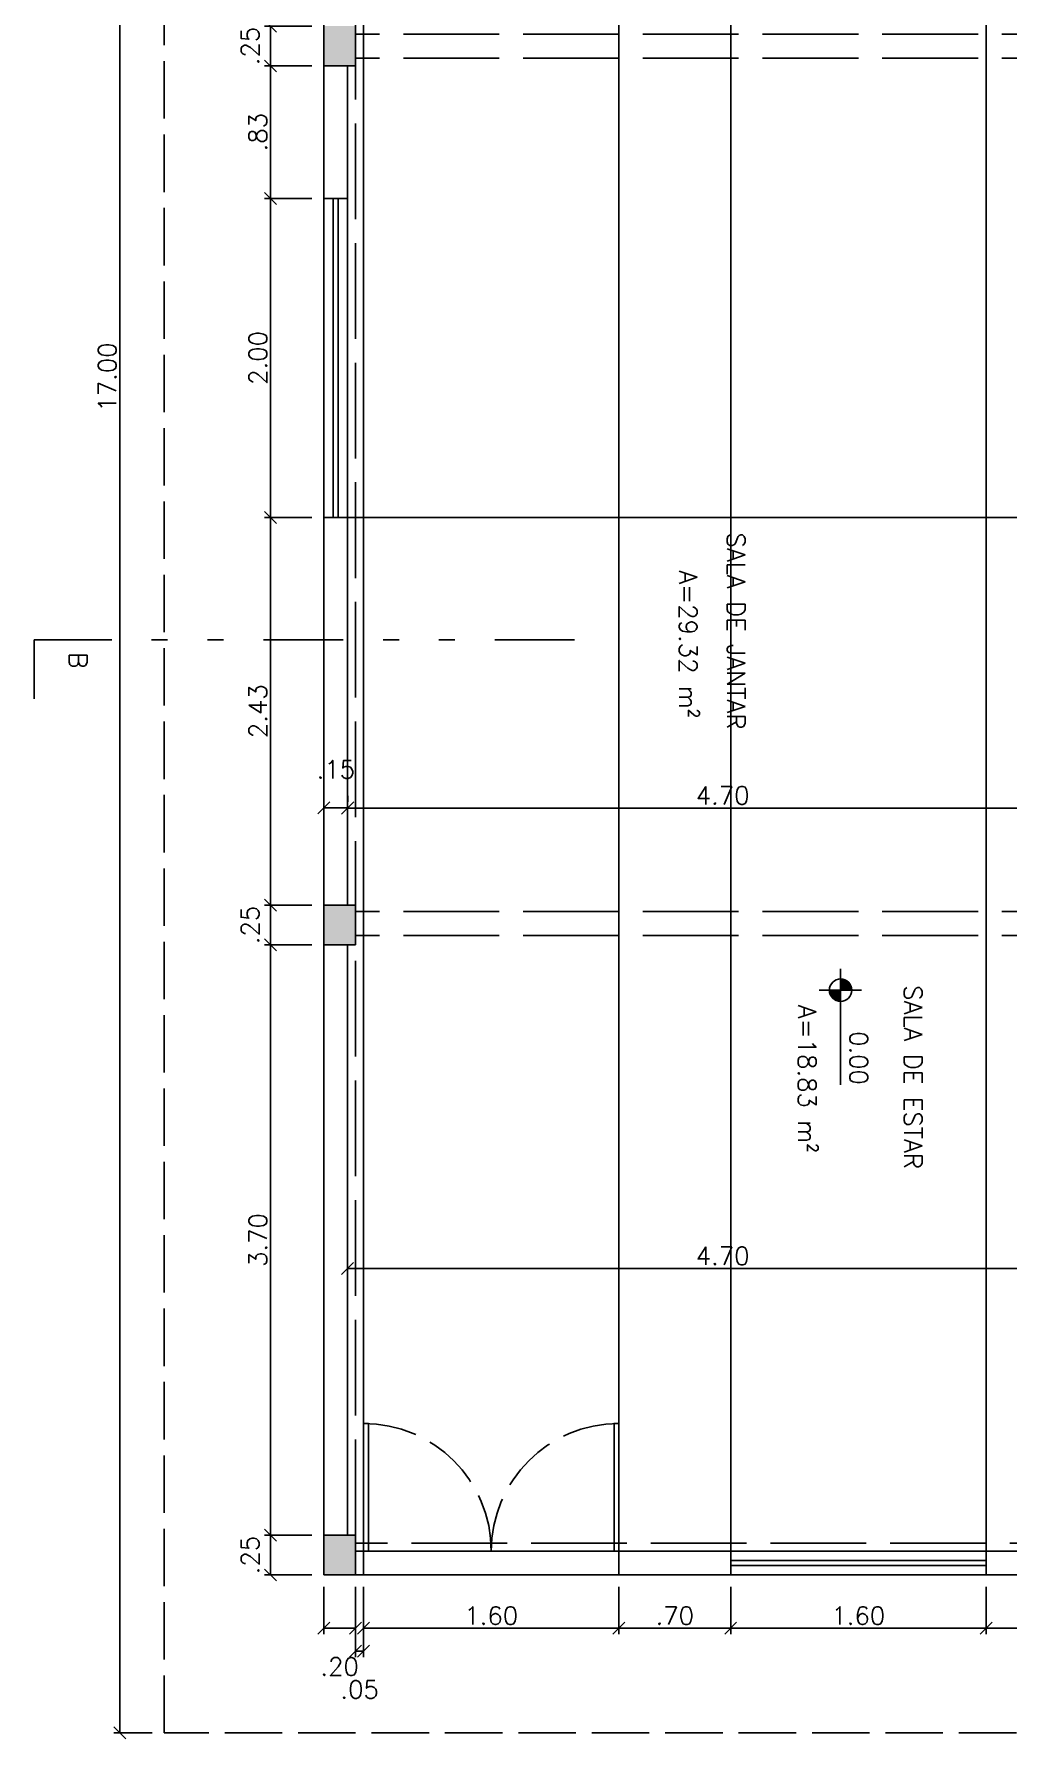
# Model space of a CAD drawing. Header units: inches. Extents: x -2 to 120, y -6 to 26.
# Drawn here: x 102.32 to 108.42, y -0.78 to 9.91 of the extents above; entities that cross this region are included whole.
import ezdxf

# ---------------------------------------------------------------- set-up
doc = ezdxf.new("R2010")
doc.units = ezdxf.units.IN
doc.header["$MEASUREMENT"] = 0
doc.linetypes.add('ACAD_ISO02W100', pattern=[15, 12, -3])
doc.linetypes.add('DIVIDE', pattern=[1.25, 0.5, -0.25, 0, -0.25, 0, -0.25])
for name, color, linetype in [('Alvenaria', 4, 'Continuous'), ('ARQ-COTAS', 1, 'Continuous'), ('ARQ-LINHACORTE', 3, 'DIVIDE'), ('ARQ-NIVEL', 1, 'Continuous'), ('ARQ-TEXTO2', 2, 'Continuous'), ('ARQ-TEXTO3', 3, 'Continuous'), ('Estrutura', 6, 'Continuous'), ('Hachura', 8, 'Continuous'), ('Janela', 3, 'Continuous'), ('Peitoril', 1, 'Continuous'), ('Porta', 3, 'Continuous'), ('Projecao', 1, 'ACAD_ISO02W100'), ('Soleira', 1, 'Continuous')]:
    doc.layers.add(name, color=color, linetype=linetype)
doc.layers.get('0').off()
doc.styles.add('ROMANS', font='romans.shx')
doc.dimstyles.new('1-75', dxfattribs={"dimscale": 0.75, "dimtxt": 0.15, "dimasz": 0.1, "dimexe": 0.05, "dimexo": 0.1, "dimgap": 0.03, "dimtad": 1, "dimzin": 5, "dimdsep": 46, "dimtxsty": 'ROMANS', "dimblk": 'OBLIQUE', "dimcen": 0, "dimclrd": 256, "dimclre": 256, "dimclrt": 2, "dimadec": 0, "dimazin": 0, "dimtfac": 1, "dimtofl": 0, "dimtmove": 2, "dimatfit": 3, "dimfxl": 0.04, "dimtolj": 1, "dimtzin": 1, "dimarcsym": 0})

# ---------------------------------------------------------------- blocks, each defined once
blk = doc.blocks.new('nivel planta')
at = {"layer": 'ARQ-NIVEL', "color": 1}
for p, q in [((-0.791, 0.174), (-0.791, -0.179)), ((0, 0), (-0.969, 0)), ((-0.884, 0.007), (-0.791, 0.007)), ((-0.883, 0.015), (-0.791, 0.015)), ((-0.882, 0.023), (-0.791, 0.023)), ((-0.88, 0.03), (-0.791, 0.03)), ((-0.876, 0.038), (-0.791, 0.038)), ((-0.873, 0.046), (-0.791, 0.046)), ((-0.868, 0.054), (-0.791, 0.054)), ((-0.861, 0.062), (-0.791, 0.062)), ((-0.854, 0.069), (-0.791, 0.069)), ((-0.844, 0.077), (-0.791, 0.077)), ((-0.83, 0.085), (-0.791, 0.085)), ((-0.791, -0.001), (-0.697, -0.001)), ((-0.791, -0.009), (-0.698, -0.009)), ((-0.791, -0.016), (-0.699, -0.016)), ((-0.791, -0.024), (-0.7, -0.024)), ((-0.791, -0.032), (-0.703, -0.032)), ((-0.791, -0.04), (-0.706, -0.04)), ((-0.791, -0.048), (-0.71, -0.048)), ((-0.791, -0.056), (-0.715, -0.056)), ((-0.791, -0.063), (-0.722, -0.063)), ((-0.791, -0.071), (-0.73, -0.071)), ((-0.791, -0.079), (-0.74, -0.079)), ((-0.791, -0.087), (-0.755, -0.087))]:
    blk.add_line(p, q, dxfattribs=at)
blk.add_circle((-0.791, 0), 0.0937, dxfattribs=at)
blk = doc.blocks.new('_Oblique')
at = {"color": 0, "linetype": 'ByBlock', "lineweight": -2}
blk.add_line((-0.5, -0.5), (0.5, 0.5), dxfattribs=at)
blk = doc.blocks.new('*D1161')
at = {"layer": 'ARQ-COTAS', "lineweight": -2, "transparency": 16777216}
for p, q in [((108.282, 0.175), (108.282, -0.122)), ((108.982, 0.175), (108.982, -0.122)), ((108.982, -0.084), (108.282, -0.084))]:
    blk.add_line(p, q, dxfattribs=at)
at = {"layer": 'DEFPOINTS', "color": 0, "transparency": 16777216}
for p in [(108.282, 0.25), (108.982, 0.25), (108.282, -0.084)]:
    blk.add_point(p, dxfattribs=at)
at = {"layer": 'ARQ-COTAS', "lineweight": -2, "transparency": 16777216, "xscale": 0.07500000000000001, "yscale": 0.07500000000000001, "zscale": 0.07500000000000001, "rotation": 180}
blk.add_blockref('_Oblique', (108.282, -0.084), dxfattribs=at)
at = {"layer": 'ARQ-COTAS', "lineweight": -2, "transparency": 16777216, "xscale": 0.07500000000000001, "yscale": 0.07500000000000001, "zscale": 0.07500000000000001}
blk.add_blockref('_Oblique', (108.982, -0.084), dxfattribs=at)
at = {"layer": 'ARQ-COTAS', "color": 2, "transparency": 16777216, "insert": (108.632, -0.005), "char_height": 0.1125, "attachment_point": 5, "style": 'ROMANS'}
blk.add_mtext('\\A1;.70', dxfattribs=at)
blk = doc.blocks.new('*D1162')
at = {"layer": 'ARQ-COTAS', "lineweight": -2, "transparency": 16777216}
for p, q in [((106.682, 0.175), (106.682, -0.122)), ((108.282, 0.175), (108.282, -0.122)), ((108.282, -0.084), (106.682, -0.084))]:
    blk.add_line(p, q, dxfattribs=at)
at = {"layer": 'DEFPOINTS', "color": 0, "transparency": 16777216}
for p in [(106.682, 0.25), (108.282, 0.25), (106.682, -0.084)]:
    blk.add_point(p, dxfattribs=at)
at = {"layer": 'ARQ-COTAS', "lineweight": -2, "transparency": 16777216, "xscale": 0.07500000000000001, "yscale": 0.07500000000000001, "zscale": 0.07500000000000001, "rotation": 180}
blk.add_blockref('_Oblique', (106.682, -0.084), dxfattribs=at)
at = {"layer": 'ARQ-COTAS', "lineweight": -2, "transparency": 16777216, "xscale": 0.07500000000000001, "yscale": 0.07500000000000001, "zscale": 0.07500000000000001}
blk.add_blockref('_Oblique', (108.282, -0.084), dxfattribs=at)
at = {"layer": 'ARQ-COTAS', "color": 2, "transparency": 16777216, "insert": (107.482, -0.005), "char_height": 0.1125, "attachment_point": 5, "style": 'ROMANS'}
blk.add_mtext('\\A1;1.60', dxfattribs=at)
blk = doc.blocks.new('*D1163')
at = {"layer": 'ARQ-COTAS', "lineweight": -2, "transparency": 16777216}
for p, q in [((105.982, 0.175), (105.982, -0.122)), ((106.682, 0.175), (106.682, -0.122)), ((106.682, -0.084), (105.982, -0.084))]:
    blk.add_line(p, q, dxfattribs=at)
at = {"layer": 'DEFPOINTS', "color": 0, "transparency": 16777216}
for p in [(105.982, 0.25), (106.682, 0.25), (105.982, -0.084)]:
    blk.add_point(p, dxfattribs=at)
at = {"layer": 'ARQ-COTAS', "lineweight": -2, "transparency": 16777216, "xscale": 0.07500000000000001, "yscale": 0.07500000000000001, "zscale": 0.07500000000000001, "rotation": 180}
blk.add_blockref('_Oblique', (105.982, -0.084), dxfattribs=at)
at = {"layer": 'ARQ-COTAS', "lineweight": -2, "transparency": 16777216, "xscale": 0.07500000000000001, "yscale": 0.07500000000000001, "zscale": 0.07500000000000001}
blk.add_blockref('_Oblique', (106.682, -0.084), dxfattribs=at)
at = {"layer": 'ARQ-COTAS', "color": 2, "transparency": 16777216, "insert": (106.332, -0.005), "char_height": 0.1125, "attachment_point": 5, "style": 'ROMANS'}
blk.add_mtext('\\A1;.70', dxfattribs=at)
blk = doc.blocks.new('*D1164')
at = {"layer": 'ARQ-COTAS', "lineweight": -2, "transparency": 16777216}
for p, q in [((104.382, 0.175), (104.382, -0.122)), ((105.982, 0.175), (105.982, -0.122)), ((105.982, -0.084), (104.382, -0.084))]:
    blk.add_line(p, q, dxfattribs=at)
at = {"layer": 'DEFPOINTS', "color": 0, "transparency": 16777216}
for p in [(104.382, 0.25), (105.982, 0.25), (104.382, -0.084)]:
    blk.add_point(p, dxfattribs=at)
at = {"layer": 'ARQ-COTAS', "lineweight": -2, "transparency": 16777216, "xscale": 0.07500000000000001, "yscale": 0.07500000000000001, "zscale": 0.07500000000000001, "rotation": 180}
blk.add_blockref('_Oblique', (104.382, -0.084), dxfattribs=at)
at = {"layer": 'ARQ-COTAS', "lineweight": -2, "transparency": 16777216, "xscale": 0.07500000000000001, "yscale": 0.07500000000000001, "zscale": 0.07500000000000001}
blk.add_blockref('_Oblique', (105.982, -0.084), dxfattribs=at)
at = {"layer": 'ARQ-COTAS', "color": 2, "transparency": 16777216, "insert": (105.182, -0.005), "char_height": 0.1125, "attachment_point": 5, "style": 'ROMANS'}
blk.add_mtext('\\A1;1.60', dxfattribs=at)
blk = doc.blocks.new('*D1165')
at = {"layer": 'ARQ-COTAS', "lineweight": -2, "transparency": 16777216}
for p, q in [((104.332, 0.175), (104.332, -0.266)), ((104.382, 0.175), (104.382, -0.266)), ((104.382, -0.228), (104.332, -0.228))]:
    blk.add_line(p, q, dxfattribs=at)
at = {"layer": 'DEFPOINTS', "color": 0, "transparency": 16777216}
for p in [(104.332, 0.25), (104.382, 0.25), (104.332, -0.228)]:
    blk.add_point(p, dxfattribs=at)
at = {"layer": 'ARQ-COTAS', "lineweight": -2, "transparency": 16777216, "xscale": 0.07500000000000001, "yscale": 0.07500000000000001, "zscale": 0.07500000000000001, "rotation": 180}
blk.add_blockref('_Oblique', (104.332, -0.228), dxfattribs=at)
at = {"layer": 'ARQ-COTAS', "lineweight": -2, "transparency": 16777216, "xscale": 0.07500000000000001, "yscale": 0.07500000000000001, "zscale": 0.07500000000000001}
blk.add_blockref('_Oblique', (104.382, -0.228), dxfattribs=at)
at = {"layer": 'ARQ-COTAS', "color": 2, "transparency": 16777216, "insert": (104.357, -0.468), "char_height": 0.1125, "attachment_point": 5, "style": 'ROMANS'}
blk.add_mtext('\\A1;.05', dxfattribs=at)
blk = doc.blocks.new('*D1166')
at = {"layer": 'ARQ-COTAS', "lineweight": -2, "transparency": 16777216}
for p, q in [((104.132, 0.175), (104.132, -0.122)), ((104.332, 0.175), (104.332, -0.122)), ((104.332, -0.084), (104.132, -0.084))]:
    blk.add_line(p, q, dxfattribs=at)
at = {"layer": 'DEFPOINTS', "color": 0, "transparency": 16777216}
for p in [(104.132, 0.25), (104.332, 0.25), (104.132, -0.084)]:
    blk.add_point(p, dxfattribs=at)
at = {"layer": 'ARQ-COTAS', "lineweight": -2, "transparency": 16777216, "xscale": 0.07500000000000001, "yscale": 0.07500000000000001, "zscale": 0.07500000000000001, "rotation": 180}
blk.add_blockref('_Oblique', (104.132, -0.084), dxfattribs=at)
at = {"layer": 'ARQ-COTAS', "lineweight": -2, "transparency": 16777216, "xscale": 0.07500000000000001, "yscale": 0.07500000000000001, "zscale": 0.07500000000000001}
blk.add_blockref('_Oblique', (104.332, -0.084), dxfattribs=at)
at = {"layer": 'ARQ-COTAS', "color": 2, "transparency": 16777216, "insert": (104.232, -0.324), "char_height": 0.1125, "attachment_point": 5, "style": 'ROMANS'}
blk.add_mtext('\\A1;.20', dxfattribs=at)
blk = doc.blocks.new('*D1167')
at = {"layer": 'ARQ-COTAS', "lineweight": -2, "transparency": 16777216}
for p, q in [((104.057, 0.5), (103.761, 0.5)), ((103.799, 0.25), (103.799, 0.5)), ((104.057, 0.25), (103.761, 0.25))]:
    blk.add_line(p, q, dxfattribs=at)
at = {"layer": 'DEFPOINTS', "color": 0, "transparency": 16777216}
for p in [(103.799, 0.5), (104.132, 0.5), (104.132, 0.25)]:
    blk.add_point(p, dxfattribs=at)
at = {"layer": 'ARQ-COTAS', "lineweight": -2, "transparency": 16777216, "xscale": 0.07500000000000001, "yscale": 0.07500000000000001, "zscale": 0.07500000000000001}
for p, rotation in [((103.799, 0.5), 90), ((103.799, 0.25), 270)]:
    blk.add_blockref('_Oblique', p, dxfattribs=dict(at, rotation=rotation))
at = {"layer": 'ARQ-COTAS', "color": 2, "transparency": 16777216, "insert": (103.671, 0.375), "char_height": 0.1125, "attachment_point": 5, "rotation": 90, "style": 'ROMANS'}
blk.add_mtext('\\A1;.25', dxfattribs=at)
blk = doc.blocks.new('*D1168')
at = {"layer": 'ARQ-COTAS', "lineweight": -2, "transparency": 16777216}
for p, q in [((104.057, 4.2), (103.761, 4.2)), ((103.799, 0.5), (103.799, 4.2)), ((104.057, 0.5), (103.761, 0.5))]:
    blk.add_line(p, q, dxfattribs=at)
at = {"layer": 'DEFPOINTS', "color": 0, "transparency": 16777216}
for p in [(103.799, 4.2), (104.132, 4.2), (104.132, 0.5)]:
    blk.add_point(p, dxfattribs=at)
at = {"layer": 'ARQ-COTAS', "lineweight": -2, "transparency": 16777216, "xscale": 0.07500000000000001, "yscale": 0.07500000000000001, "zscale": 0.07500000000000001}
for p, rotation in [((103.799, 4.2), 90), ((103.799, 0.5), 270)]:
    blk.add_blockref('_Oblique', p, dxfattribs=dict(at, rotation=rotation))
at = {"layer": 'ARQ-COTAS', "color": 2, "transparency": 16777216, "insert": (103.72, 2.35), "char_height": 0.1125, "attachment_point": 5, "rotation": 90, "style": 'ROMANS'}
blk.add_mtext('\\A1;3.70', dxfattribs=at)
blk = doc.blocks.new('*D1169')
at = {"layer": 'ARQ-COTAS', "lineweight": -2, "transparency": 16777216}
for p, q in [((104.057, 4.45), (103.761, 4.45)), ((103.799, 4.2), (103.799, 4.45)), ((104.057, 4.2), (103.761, 4.2))]:
    blk.add_line(p, q, dxfattribs=at)
at = {"layer": 'DEFPOINTS', "color": 0, "transparency": 16777216}
for p in [(103.799, 4.45), (104.132, 4.45), (104.132, 4.2)]:
    blk.add_point(p, dxfattribs=at)
at = {"layer": 'ARQ-COTAS', "lineweight": -2, "transparency": 16777216, "xscale": 0.07500000000000001, "yscale": 0.07500000000000001, "zscale": 0.07500000000000001}
for p, rotation in [((103.799, 4.45), 90), ((103.799, 4.2), 270)]:
    blk.add_blockref('_Oblique', p, dxfattribs=dict(at, rotation=rotation))
at = {"layer": 'ARQ-COTAS', "color": 2, "transparency": 16777216, "insert": (103.671, 4.325), "char_height": 0.1125, "attachment_point": 5, "rotation": 90, "style": 'ROMANS'}
blk.add_mtext('\\A1;.25', dxfattribs=at)
blk = doc.blocks.new('*D1170')
at = {"layer": 'ARQ-COTAS', "lineweight": -2, "transparency": 16777216}
for p, q in [((104.057, 6.88), (103.761, 6.88)), ((103.799, 4.45), (103.799, 6.88)), ((104.057, 4.45), (103.761, 4.45))]:
    blk.add_line(p, q, dxfattribs=at)
at = {"layer": 'DEFPOINTS', "color": 0, "transparency": 16777216}
for p in [(103.799, 6.88), (104.132, 6.88), (104.132, 4.45)]:
    blk.add_point(p, dxfattribs=at)
at = {"layer": 'ARQ-COTAS', "lineweight": -2, "transparency": 16777216, "xscale": 0.07500000000000001, "yscale": 0.07500000000000001, "zscale": 0.07500000000000001}
for p, rotation in [((103.799, 6.88), 90), ((103.799, 4.45), 270)]:
    blk.add_blockref('_Oblique', p, dxfattribs=dict(at, rotation=rotation))
at = {"layer": 'ARQ-COTAS', "color": 2, "transparency": 16777216, "insert": (103.72, 5.665), "char_height": 0.1125, "attachment_point": 5, "rotation": 90, "style": 'ROMANS'}
blk.add_mtext('\\A1;2.43', dxfattribs=at)
blk = doc.blocks.new('*D1171')
at = {"layer": 'ARQ-COTAS', "lineweight": -2, "transparency": 16777216}
for p, q in [((104.057, 8.88), (103.761, 8.88)), ((103.799, 6.88), (103.799, 8.88)), ((104.057, 6.88), (103.761, 6.88))]:
    blk.add_line(p, q, dxfattribs=at)
at = {"layer": 'DEFPOINTS', "color": 0, "transparency": 16777216}
for p in [(103.799, 8.88), (104.132, 8.88), (104.132, 6.88)]:
    blk.add_point(p, dxfattribs=at)
at = {"layer": 'ARQ-COTAS', "lineweight": -2, "transparency": 16777216, "xscale": 0.07500000000000001, "yscale": 0.07500000000000001, "zscale": 0.07500000000000001}
for p, rotation in [((103.799, 8.88), 90), ((103.799, 6.88), 270)]:
    blk.add_blockref('_Oblique', p, dxfattribs=dict(at, rotation=rotation))
at = {"layer": 'ARQ-COTAS', "color": 2, "transparency": 16777216, "insert": (103.72, 7.88), "char_height": 0.1125, "attachment_point": 5, "rotation": 90, "style": 'ROMANS'}
blk.add_mtext('\\A1;2.00', dxfattribs=at)
blk = doc.blocks.new('*D1172')
at = {"layer": 'ARQ-COTAS', "lineweight": -2, "transparency": 16777216}
for p, q in [((104.057, 9.71), (103.761, 9.71)), ((103.799, 8.88), (103.799, 9.71)), ((104.057, 8.88), (103.761, 8.88))]:
    blk.add_line(p, q, dxfattribs=at)
at = {"layer": 'DEFPOINTS', "color": 0, "transparency": 16777216}
for p in [(103.799, 9.71), (104.132, 9.71), (104.132, 8.88)]:
    blk.add_point(p, dxfattribs=at)
at = {"layer": 'ARQ-COTAS', "lineweight": -2, "transparency": 16777216, "xscale": 0.07500000000000001, "yscale": 0.07500000000000001, "zscale": 0.07500000000000001}
for p, rotation in [((103.799, 9.71), 90), ((103.799, 8.88), 270)]:
    blk.add_blockref('_Oblique', p, dxfattribs=dict(at, rotation=rotation))
at = {"layer": 'ARQ-COTAS', "color": 2, "transparency": 16777216, "insert": (103.72, 9.295), "char_height": 0.1125, "attachment_point": 5, "rotation": 90, "style": 'ROMANS'}
blk.add_mtext('\\A1;.83', dxfattribs=at)
blk = doc.blocks.new('*D1173')
at = {"layer": 'ARQ-COTAS', "lineweight": -2, "transparency": 16777216}
for p, q in [((104.057, 9.96), (103.761, 9.96)), ((103.799, 9.71), (103.799, 9.96)), ((104.057, 9.71), (103.761, 9.71))]:
    blk.add_line(p, q, dxfattribs=at)
at = {"layer": 'DEFPOINTS', "color": 0, "transparency": 16777216}
for p in [(103.799, 9.96), (104.132, 9.96), (104.132, 9.71)]:
    blk.add_point(p, dxfattribs=at)
at = {"layer": 'ARQ-COTAS', "lineweight": -2, "transparency": 16777216, "xscale": 0.07500000000000001, "yscale": 0.07500000000000001, "zscale": 0.07500000000000001}
for p, rotation in [((103.799, 9.96), 90), ((103.799, 9.71), 270)]:
    blk.add_blockref('_Oblique', p, dxfattribs=dict(at, rotation=rotation))
at = {"layer": 'ARQ-COTAS', "color": 2, "transparency": 16777216, "insert": (103.671, 9.835), "char_height": 0.1125, "attachment_point": 5, "rotation": 90, "style": 'ROMANS'}
blk.add_mtext('\\A1;.25', dxfattribs=at)
blk = doc.blocks.new('*D1177')
at = {"layer": 'ARQ-COTAS', "lineweight": -2, "transparency": 16777216}
for p, q in [((103.057, 16.26), (102.817, 16.26)), ((102.855, -0.74), (102.855, 16.26)), ((103.057, -0.74), (102.817, -0.74))]:
    blk.add_line(p, q, dxfattribs=at)
at = {"layer": 'DEFPOINTS', "color": 0, "transparency": 16777216}
for p in [(102.855, 16.26), (103.132, 16.26), (103.132, -0.74)]:
    blk.add_point(p, dxfattribs=at)
at = {"layer": 'ARQ-COTAS', "lineweight": -2, "transparency": 16777216, "xscale": 0.07500000000000001, "yscale": 0.07500000000000001, "zscale": 0.07500000000000001}
for p, rotation in [((102.855, 16.26), 90), ((102.855, -0.74), 270)]:
    blk.add_blockref('_Oblique', p, dxfattribs=dict(at, rotation=rotation))
at = {"layer": 'ARQ-COTAS', "color": 2, "transparency": 16777216, "insert": (102.776, 7.76), "char_height": 0.1125, "attachment_point": 5, "rotation": 90, "style": 'ROMANS'}
blk.add_mtext('\\A1;17.00', dxfattribs=at)
blk = doc.blocks.new('*D1189')
at = {"layer": 'ARQ-COTAS', "lineweight": -2, "transparency": 16777216}
for p, q in [((104.282, 5.133), (104.282, 5.096)), ((108.982, 5.133), (108.982, 5.096)), ((104.282, 5.058), (108.982, 5.058))]:
    blk.add_line(p, q, dxfattribs=at)
at = {"layer": 'DEFPOINTS', "color": 0, "transparency": 16777216}
for p in [(104.282, 5.058), (108.982, 5.058), (108.982, 5.058)]:
    blk.add_point(p, dxfattribs=at)
at = {"layer": 'ARQ-COTAS', "lineweight": -2, "transparency": 16777216, "xscale": 0.07500000000000001, "yscale": 0.07500000000000001, "zscale": 0.07500000000000001, "rotation": 180}
blk.add_blockref('_Oblique', (104.282, 5.058), dxfattribs=at)
at = {"layer": 'ARQ-COTAS', "lineweight": -2, "transparency": 16777216, "xscale": 0.07500000000000001, "yscale": 0.07500000000000001, "zscale": 0.07500000000000001}
blk.add_blockref('_Oblique', (108.982, 5.058), dxfattribs=at)
at = {"layer": 'ARQ-COTAS', "color": 2, "transparency": 16777216, "insert": (106.632, 5.137), "char_height": 0.1125, "attachment_point": 5, "style": 'ROMANS'}
blk.add_mtext('\\A1;4.70', dxfattribs=at)
blk = doc.blocks.new('*D1203')
at = {"layer": 'ARQ-COTAS', "lineweight": -2, "transparency": 16777216}
for p, q in [((104.282, 2.246), (104.282, 2.209)), ((108.982, 2.246), (108.982, 2.209)), ((104.282, 2.171), (108.982, 2.171))]:
    blk.add_line(p, q, dxfattribs=at)
at = {"layer": 'DEFPOINTS', "color": 0, "transparency": 16777216}
for p in [(104.282, 2.171), (108.982, 2.171), (108.982, 2.171)]:
    blk.add_point(p, dxfattribs=at)
at = {"layer": 'ARQ-COTAS', "lineweight": -2, "transparency": 16777216, "xscale": 0.07500000000000001, "yscale": 0.07500000000000001, "zscale": 0.07500000000000001, "rotation": 180}
blk.add_blockref('_Oblique', (104.282, 2.171), dxfattribs=at)
at = {"layer": 'ARQ-COTAS', "lineweight": -2, "transparency": 16777216, "xscale": 0.07500000000000001, "yscale": 0.07500000000000001, "zscale": 0.07500000000000001}
blk.add_blockref('_Oblique', (108.982, 2.171), dxfattribs=at)
at = {"layer": 'ARQ-COTAS', "color": 2, "transparency": 16777216, "insert": (106.632, 2.25), "char_height": 0.1125, "attachment_point": 5, "style": 'ROMANS'}
blk.add_mtext('\\A1;4.70', dxfattribs=at)
blk = doc.blocks.new('*D1252')
at = {"layer": 'ARQ-COTAS', "lineweight": -2, "transparency": 16777216}
for p, q in [((104.133, 5.135), (104.133, 5.098)), ((104.283, 5.135), (104.283, 5.098)), ((104.133, 5.06), (104.283, 5.06))]:
    blk.add_line(p, q, dxfattribs=at)
at = {"layer": 'DEFPOINTS', "color": 0, "transparency": 16777216}
for p in [(104.133, 5.06), (104.283, 5.06), (104.283, 5.06)]:
    blk.add_point(p, dxfattribs=at)
at = {"layer": 'ARQ-COTAS', "lineweight": -2, "transparency": 16777216, "xscale": 0.07500000000000001, "yscale": 0.07500000000000001, "zscale": 0.07500000000000001, "rotation": 180}
blk.add_blockref('_Oblique', (104.133, 5.06), dxfattribs=at)
at = {"layer": 'ARQ-COTAS', "lineweight": -2, "transparency": 16777216, "xscale": 0.07500000000000001, "yscale": 0.07500000000000001, "zscale": 0.07500000000000001}
blk.add_blockref('_Oblique', (104.283, 5.06), dxfattribs=at)
at = {"layer": 'ARQ-COTAS', "color": 2, "transparency": 16777216, "insert": (104.208, 5.3), "char_height": 0.1125, "attachment_point": 5, "style": 'ROMANS'}
blk.add_mtext('\\A1;.15', dxfattribs=at)
blk = doc.blocks.new('*X1010')
at = {"color": 0}
for p, q in [((60, -103.9), (144.7, -55)), ((60, -92.4), (124.7, -55)), ((60, -80.8), (104.7, -55)), ((60, -57.7), (64.7, -55)), ((60, -67.1), (80.9, -55)), ((60, -63.9), (75.3, -55)), ((60, -56.1), (61.9, -55)), ((60, -87.1), (109, -58.8)), ((60, -115.5), (146.4, -65.6)), ((72.7, -61.9), (84.7, -55)), ((73, -74.9), (107.5, -55)), ((79.4, -83.6), (114.1, -63.6)), ((79.8, -60.2), (88.7, -55)), ((81.1, -90.4), (142.3, -55)), ((81.4, -67), (102.1, -55)), ((88.4, -81.4), (134.1, -55)), ((103.7, -88), (155.6, -58)), ((119, -94.5), (170.9, -64.5)), ((120.8, -75.2), (155.4, -55.2)), ((122, -105.4), (191.3, -65.4)), ((122.4, -82), (169.1, -55)), ((122.7, -58.6), (128.9, -55)), ((145.4, -123.9), (250, -63.5)), ((149.7, -75.2), (184.7, -55)), ((159.5, -104.2), (244.7, -55)), ((162.1, -66.8), (182.5, -55)), ((163.4, -97), (232.7, -57)), ((163.7, -55.6), (164.7, -55)), ((163.7, -73.6), (195.9, -55)), ((173.5, -84.6), (224.7, -55)), ((177.4, -60.7), (187.3, -55)), ((187.6, -64.9), (204.7, -55)), ((192.7, -67.2), (213.9, -55)), ((203.1, -81.8), (237.8, -61.8)), ((203.5, -58.4), (209.3, -55)), ((204.7, -88.6), (250, -62.5)), ((205.1, -65.2), (222.7, -55)), ((208.1, -73.8), (234, -58.8)), ((223.4, -80.3), (249.3, -65.3)), ((236.9, -57.1), (240.5, -55)), ((246.4, -56.8), (249.5, -55)), ((60, -69.3), (64.1, -66.9)), ((60, -71.6), (67.7, -67.2)), ((60, -79.3), (72.7, -72)), ((60, -82.4), (70.2, -76.6)), ((80.7, -113.8), (150, -73.8)), ((120.4, -98.6), (155.1, -78.6)), ((134.3, -101), (186.2, -71)), ((135.6, -94.9), (178.9, -69.9)), ((149.6, -107.5), (201.6, -77.5)), ((154.8, -130), (250, -75.1)), ((161.8, -90.2), (196.4, -70.2)), ((244.5, -73.4), (250, -70.2)), ((246.1, -80.2), (250, -77.9)), ((60, -110.3), (108.6, -82.2)), ((60, -97.8), (85.5, -83.1)), ((60, -127), (132.4, -85.2)), ((60, -94.8), (67.3, -90.6)), ((74.8, -104.6), (100.8, -89.6)), ((79.1, -107), (113.7, -87)), ((121.6, -114.6), (164.9, -89.6)), ((121.7, -128.8), (191, -88.8)), ((163, -120.4), (232.3, -80.4)), ((164.9, -114), (216.9, -84)), ((174.8, -130), (247.2, -88.2)), ((180.2, -120.5), (232.2, -90.5)), ((202.8, -105.2), (237.4, -85.2)), ((204.4, -112), (250, -85.7)), ((238.7, -86.8), (250, -80.3)), ((244.1, -96.8), (250, -93.4)), ((60, -102.5), (72.4, -95.4)), ((66, -130), (108.3, -105.6)), ((74.8, -130), (118.3, -104.9)), ((90.1, -111.1), (116.1, -96.1)), ((92.8, -130), (149.6, -97.2)), ((105.4, -117.6), (131.4, -102.6)), ((120.1, -122), (154.7, -102)), ((161.4, -113.6), (196.1, -93.6)), ((186.6, -130), (232, -103.8)), ((195.5, -127.1), (247.5, -97.1)), ((245.7, -103.6), (250, -101.2)), ((60, -113.2), (68.3, -108.4)), ((60, -118), (67, -114)), ((60, -128.5), (83.6, -114.9)), ((60, -125.7), (72, -118.8)), ((79.4, -130), (113.4, -110.4)), ((114.8, -130), (150.8, -109.2)), ((120.8, -124.2), (146.7, -109.2)), ((137.2, -130), (162, -115.7)), ((159.8, -130), (190.6, -112.2)), ((173.2, -130), (195.7, -117)), ((194.8, -130), (233.2, -107.9)), ((202.4, -128.6), (237.1, -108.6)), ((213.4, -130), (250, -108.9)), ((217, -130), (250, -111)), ((236.4, -117.5), (250, -109.7)), ((243.8, -120.2), (250, -116.6)), ((84, -130), (99, -121.4)), ((94.8, -130), (104.2, -124.6)), ((106.2, -130), (108, -129)), ((110.6, -130), (114.3, -127.9)), ((133, -130), (149.3, -120.6)), ((134.8, -130), (136.8, -128.9)), ((146.4, -130), (154.4, -125.4)), ((163.8, -130), (177.4, -122.2)), ((190.4, -130), (192.7, -128.7)), ((214.8, -130), (219.1, -127.5)), ((226.8, -130), (231.6, -127.2)), ((234.8, -130), (250, -121.2)), ((243.6, -130), (250, -126.3)), ((245.4, -127), (250, -124.4))]:
    blk.add_line(p, q, dxfattribs=at)
blk = doc.blocks.new('*X1011')
at = {"color": 0}
for p, q in [((-55, -62.2), (-5.3, -12.5)), ((-55, -51.6), (-15.9, -12.5)), ((-55, -41), (-26.5, -12.5)), ((-55, -30.4), (-37.1, -12.5)), ((-55, -19.7), (-47.8, -12.5)), ((-55, -55.1), (-12.4, -12.5)), ((-55, -44.5), (-23, -12.5)), ((-55, -33.9), (-33.6, -12.5)), ((-55, -23.3), (-44.2, -12.5)), ((-55, -65.7), (-2.5, -13.2)), ((-53.4, -71.2), (0, -17.8)), ((-51.1, -72.4), (0, -21.3)), ((0, -49.6), (37.1, -12.5)), ((0, -39), (26.5, -12.5)), ((0, -28.4), (15.9, -12.5)), ((0, -17.8), (5.3, -12.5)), ((0, -60.2), (47.7, -12.5)), ((0, -42.5), (30, -12.5)), ((0, -31.9), (19.4, -12.5)), ((0, -21.3), (8.8, -12.5)), ((0, -53.1), (40.6, -12.5)), ((0, -63.7), (51.1, -12.6)), ((0.7, -70.1), (54.8, -16)), ((2.5, -71.8), (55, -19.3)), ((-44.1, -72.5), (0, -28.4)), ((-40.6, -72.5), (0, -31.9)), ((8.9, -72.5), (55, -26.4)), ((12.5, -72.5), (55, -30)), ((-33.5, -72.5), (0, -39)), ((-30, -72.5), (0, -42.5)), ((19.5, -72.5), (55, -37)), ((23.1, -72.5), (55, -40.6)), ((-22.9, -72.5), (0, -49.6)), ((-19.4, -72.5), (0, -53.1)), ((30.1, -72.5), (55, -47.6)), ((33.7, -72.5), (55, -51.2)), ((-12.3, -72.5), (0, -60.2)), ((-8.8, -72.5), (0, -63.7)), ((40.7, -72.5), (55, -58.2)), ((44.3, -72.5), (55, -61.8)), ((51.6, -72.2), (54.7, -69.1))]:
    blk.add_line(p, q, dxfattribs=at)
blk = doc.blocks.new('*X1012')
at = {"color": 0}
for p, q in [((-46.3, -12.5), (-58.8, 0)), ((-42.8, -12.5), (-55.3, 0)), ((-35.7, -12.5), (-48.2, 0)), ((-32.2, -12.5), (-44.7, 0)), ((-25.1, -12.5), (-37.6, 0)), ((-21.6, -12.5), (-34.1, 0)), ((-14.5, -12.5), (-27, 0)), ((-10.9, -12.5), (-23.4, 0)), ((-3.9, -12.5), (-16.4, 0)), ((-0.3, -12.5), (-12.8, 0)), ((6.7, -12.5), (-5.8, 0)), ((10.3, -12.5), (-2.2, 0)), ((17.3, -12.5), (4.8, 0)), ((20.9, -12.5), (8.4, 0)), ((27.9, -12.5), (15.4, 0)), ((31.5, -12.5), (19, 0)), ((38.6, -12.5), (26.1, 0)), ((42.1, -12.5), (29.6, 0)), ((49.2, -12.5), (36.7, 0)), ((67.5, -27.3), (40.2, 0)), ((67.5, -20.2), (47.3, 0)), ((67.5, -16.7), (50.8, 0)), ((67.5, -9.6), (57.9, 0)), ((67.5, -6.1), (61.4, 0)), ((-55, -21.5), (-67.5, -9)), ((-54.4, -15), (-66.9, -2.5)), ((-52.6, -13.2), (-65.1, -0.7)), ((-55, -25), (-67.5, -12.5)), ((-55, -32.1), (-67.5, -19.6)), ((67.5, -30.8), (55, -18.3)), ((-55, -35.6), (-67.5, -23.1)), ((-55, -42.7), (-67.5, -30.2)), ((67.5, -37.9), (55, -25.4)), ((67.5, -41.4), (55, -28.9)), ((-55, -46.2), (-67.5, -33.7)), ((-55, -53.3), (-67.5, -40.8)), ((67.5, -48.5), (55, -36)), ((67.5, -52.1), (55, -39.6)), ((-55, -56.8), (-67.5, -44.3)), ((-58.9, -60), (-67.5, -51.4)), ((66.4, -58.1), (55, -46.6)), ((64.4, -59.6), (55, -50.2)), ((-62.4, -60), (-67.5, -54.9)), ((57.8, -60), (55, -57.2))]:
    blk.add_line(p, q, dxfattribs=at)
blk = doc.blocks.new('*X1013')
at = {"color": 0}
for p, q in [((-55, -62.2), (-5.3, -12.5)), ((-55, -51.6), (-15.9, -12.5)), ((-55, -41), (-26.5, -12.5)), ((-55, -30.4), (-37.1, -12.5)), ((-55, -19.7), (-47.8, -12.5)), ((-55, -55.1), (-12.4, -12.5)), ((-55, -44.5), (-23, -12.5)), ((-55, -33.9), (-33.6, -12.5)), ((-55, -23.3), (-44.2, -12.5)), ((-55, -65.7), (-2.5, -13.2)), ((-53.4, -71.2), (0, -17.8)), ((-51.1, -72.4), (0, -21.3)), ((-44.1, -72.5), (0, -28.4)), ((-40.6, -72.5), (0, -31.9)), ((-33.5, -72.5), (0, -39)), ((-30, -72.5), (0, -42.5)), ((-22.9, -72.5), (0, -49.6)), ((-19.4, -72.5), (0, -53.1)), ((-12.3, -72.5), (0, -60.2)), ((-8.8, -72.5), (0, -63.7))]:
    blk.add_line(p, q, dxfattribs=at)
blk = doc.blocks.new('*X1014')
at = {"color": 0}
for p, q in [((-46.3, -12.5), (-58.8, 0)), ((-42.8, -12.5), (-55.3, 0)), ((-35.7, -12.5), (-48.2, 0)), ((-32.2, -12.5), (-44.7, 0)), ((-25.1, -12.5), (-37.6, 0)), ((-21.6, -12.5), (-34.1, 0)), ((-14.5, -12.5), (-27, 0)), ((-10.9, -12.5), (-23.4, 0)), ((-3.7, -12.7), (-16.4, 0)), ((12.5, -25.3), (-12.8, 0)), ((12.5, -18.3), (-5.8, 0)), ((12.5, -14.7), (-2.2, 0)), ((12.5, -7.7), (4.8, 0)), ((-55, -21.5), (-67.5, -9)), ((-54.4, -15), (-66.9, -2.5)), ((-52.6, -13.2), (-65.1, -0.7)), ((12.4, -4), (8.5, -0.1)), ((-55, -25), (-67.5, -12.5)), ((-55, -32.1), (-67.5, -19.6)), ((12.5, -28.9), (-0.2, -16.2)), ((-55, -35.6), (-67.5, -23.1)), ((-55, -42.7), (-67.5, -30.2)), ((12.5, -35.9), (0, -23.4)), ((12.5, -39.5), (0, -27)), ((-55, -46.2), (-67.5, -33.7)), ((-55, -53.3), (-67.5, -40.8)), ((12.5, -46.6), (0, -34.1)), ((12.5, -50.1), (0, -37.6)), ((-55, -56.8), (-67.5, -44.3)), ((-58.9, -60), (-67.5, -51.4)), ((12.2, -56.8), (0, -44.7)), ((10.7, -58.9), (0, -48.2)), ((-62.4, -60), (-67.5, -54.9)), ((4.7, -60), (0, -55.3)), ((1.2, -60), (0, -58.8))]:
    blk.add_line(p, q, dxfattribs=at)
blk = doc.blocks.new('*X1015')
at = {"color": 0}
for p, q in [((-55, -62.2), (-5.3, -12.5)), ((-55, -51.6), (-15.9, -12.5)), ((-55, -41), (-26.5, -12.5)), ((-55, -30.4), (-37.1, -12.5)), ((-55, -19.7), (-47.8, -12.5)), ((-55, -55.1), (-12.4, -12.5)), ((-55, -44.5), (-23, -12.5)), ((-55, -33.9), (-33.6, -12.5)), ((-55, -23.3), (-44.2, -12.5)), ((-55, -65.7), (-2.5, -13.2)), ((-53.4, -71.2), (0, -17.8)), ((-51.1, -72.4), (0, -21.3)), ((-44.1, -72.5), (0, -28.4)), ((-40.6, -72.5), (0, -31.9)), ((-33.5, -72.5), (0, -39)), ((-30, -72.5), (0, -42.5)), ((-22.9, -72.5), (0, -49.6)), ((-19.4, -72.5), (0, -53.1)), ((-12.3, -72.5), (0, -60.2)), ((-8.8, -72.5), (0, -63.7))]:
    blk.add_line(p, q, dxfattribs=at)
blk = doc.blocks.new('*X1016')
at = {"color": 0}
for p, q in [((-46.3, -12.5), (-58.8, 0)), ((-42.8, -12.5), (-55.3, 0)), ((-35.7, -12.5), (-48.2, 0)), ((-32.2, -12.5), (-44.7, 0)), ((-25.1, -12.5), (-37.6, 0)), ((-21.6, -12.5), (-34.1, 0)), ((-14.5, -12.5), (-27, 0)), ((-10.9, -12.5), (-23.4, 0)), ((-3.7, -12.7), (-16.4, 0)), ((12.5, -25.3), (-12.8, 0)), ((12.5, -18.3), (-5.8, 0)), ((12.5, -14.7), (-2.2, 0)), ((12.5, -7.7), (4.8, 0)), ((-55, -21.5), (-67.5, -9)), ((-54.4, -15), (-66.9, -2.5)), ((-52.6, -13.2), (-65.1, -0.7)), ((12.4, -4), (8.5, -0.1)), ((-55, -25), (-67.5, -12.5)), ((-55, -32.1), (-67.5, -19.6)), ((12.5, -28.9), (-0.2, -16.2)), ((-55, -35.6), (-67.5, -23.1)), ((-55, -42.7), (-67.5, -30.2)), ((12.5, -35.9), (0, -23.4)), ((12.5, -39.5), (0, -27)), ((-55, -46.2), (-67.5, -33.7)), ((-55, -53.3), (-67.5, -40.8)), ((12.5, -46.6), (0, -34.1)), ((12.5, -50.1), (0, -37.6)), ((-55, -56.8), (-67.5, -44.3)), ((-58.9, -60), (-67.5, -51.4)), ((12.2, -56.8), (0, -44.7)), ((10.7, -58.9), (0, -48.2)), ((-62.4, -60), (-67.5, -54.9)), ((4.7, -60), (0, -55.3)), ((1.2, -60), (0, -58.8))]:
    blk.add_line(p, q, dxfattribs=at)

msp = doc.modelspace()

# ---------------------------------------------------------------- hatches: boundary and pattern name
at = {"layer": 'Hachura', "ltscale": 0.03}
h = msp.add_hatch(dxfattribs=at)
h.set_pattern_fill('AR-CONC', color=256, scale=0.01, angle=-90)
h.set_pattern_definition([(320, (104.13239, 15.25994), (-0.00627521, -0.07172602), [0.0075, -0.0825]), (265, (104.13239, 15.25994), (0.0752192, 0.01387513), [0.006, -0.066]), (10.45144, (104.131866, 15.25396), (0.068944, -0.05785088), [0.00637402, -0.0701142]), (316.1842, (104.15239, 15.25994), (-0.01655193, -0.10672413), [0.01125, -0.12375]), (6.63564, (104.15101, 15.25105), (0.09741186, -0.0934662), [0.00956103, -0.1051714]), (261.18416, (104.15239, 15.25994), (0.09741186, -0.0934662), [0.009, -0.099]), (291, (104.14739, 15.24994), (-0.04026189, -0.0596907), [0.0075, -0.0825]), (236, (104.14739, 15.24994), (0.072515, -0.02433153), [0.006, -0.066]), (341.45144, (104.14403, 15.244966), (0.03225312, -0.08402224), [0.00637402, -0.0701142]), (307.5, (104.132388, 15.25994), (0.033289385, -0.001215986), [0, -0.0652, 0, -0.067, 0, -0.06625]), (277.5, (104.13239, 15.25994), (0.03944117, -0.026306954), [0, -0.0382, 0, -0.0637, 0, -0.02525]), (237.5, (104.132388, 15.28224), (-0.002255487, -0.053382244), [0, -0.025, 0, -0.078, 0, -0.1035]), (227.5, (104.13239, 15.29224), (0.0100105, -0.05831862), [0, -0.0325, 0, -0.0518, 0, -0.0735])])
h.paths.add_polyline_path([(109.232, 15.06), (109.232, 15.26), (108.982, 15.26), (108.982, 15.06)])
h.paths.add_polyline_path([(112.032, 15.26), (112.032, 15.06), (112.282, 15.06), (112.282, 15.26)])
h.paths.add_polyline_path([(112.282, 9.76), (112.282, 9.91), (112.032, 9.91), (112.032, 9.76)])
h.paths.add_polyline_path([(109.232, 9.76), (109.232, 9.91), (108.982, 9.91), (108.982, 9.76)])
h.paths.add_polyline_path([(109.232, 4.26), (109.232, 4.41), (108.982, 4.41), (108.982, 4.26)])
h.paths.add_polyline_path([(112.282, 4.26), (112.282, 4.41), (112.032, 4.41), (112.032, 4.26)])
h.paths.add_polyline_path([(116.932, 15.01), (117.132, 15.01), (117.132, 15.26), (116.932, 15.26)])
h.paths.add_polyline_path([(117.132, 9.71), (117.132, 9.96), (116.932, 9.96), (116.932, 9.71)])
h.paths.add_polyline_path([(117.132, 4.51), (116.932, 4.51), (116.932, 4.26), (117.132, 4.26)])
h.paths.add_polyline_path([(117.132, 0.51), (116.932, 0.51), (116.932, 0.26), (117.132, 0.26)])
h.paths.add_polyline_path([(109.232, 0.45), (108.982, 0.45), (108.982, 0.25), (109.232, 0.25)])
h.paths.add_polyline_path([(104.332, 0.25), (104.332, 0.5), (104.132, 0.5), (104.132, 0.25)])
h.paths.add_polyline_path([(104.332, 4.2), (104.332, 4.45), (104.132, 4.45), (104.132, 4.2)])
h.paths.add_polyline_path([(104.332, 9.71), (104.332, 9.96), (104.132, 9.96), (104.132, 9.71)])
h.paths.add_polyline_path([(104.332, 15.01), (104.332, 15.26), (104.132, 15.26), (104.132, 15.01)])
h.paths.add_polyline_path([(110.655, 1.585), (110.655, 1.052), (110.824, 1.052), (110.824, 1.585)], flags=9)
h.paths.add_polyline_path([(110.82, 1.737), (110.82, 1.156), (110.989, 1.156), (110.989, 1.737)], flags=9)

# ---------------------------------------------------------------- linework, layer by layer
at = {"layer": 'Alvenaria', "ltscale": 0.03}
for p, q in [((104.132, 0.5), (104.132, 16.26)), ((104.382, 0.4), (104.382, 16.26)), ((105.982, 0.4), (105.982, 16.26)), ((106.682, 0.4), (106.682, 16.26)), ((108.282, 0.4), (108.282, 16.26)), ((104.282, 6.88), (118.132, 6.88)), ((104.332, 0.25), (118.132, 0.25))]:
    msp.add_line(p, q, dxfattribs=at)
at = {"layer": 'Alvenaria'}
for p, q in [((104.132, 9.71), (104.132, 8.88)), ((104.282, 9.71), (104.282, 8.88)), ((104.282, 8.88), (104.132, 8.88)), ((104.282, 6.88), (104.132, 6.88)), ((104.132, 6.88), (104.132, 4.45)), ((104.282, 6.88), (104.282, 4.45)), ((104.132, 4.2), (104.132, 0.5)), ((104.282, 4.2), (104.282, 0.5)), ((104.382, 0.4), (104.332, 0.4)), ((104.382, 0.25), (104.382, 0.4)), ((105.982, 0.25), (105.982, 0.4)), ((106.682, 0.4), (105.982, 0.4)), ((106.682, 0.25), (106.682, 0.4)), ((108.282, 0.25), (108.282, 0.4)), ((108.282, 0.4), (108.982, 0.4)), ((104.332, 0.25), (104.382, 0.25)), ((105.982, 0.25), (106.682, 0.25)), ((108.282, 0.25), (108.982, 0.25))]:
    msp.add_line(p, q, dxfattribs=at)
at = {"layer": 'ARQ-LINHACORTE'}
for p, q in [((105.704, 6.113), (102.318, 6.113)), ((102.318, 6.113), (102.318, 5.743))]:
    msp.add_line(p, q, dxfattribs=at)
at = {"layer": 'Estrutura'}
for p, q in [((104.132, 9.96), (104.132, 9.71)), ((104.332, 9.71), (104.332, 9.96)), ((104.132, 9.71), (104.332, 9.71)), ((104.132, 4.45), (104.132, 4.2)), ((104.332, 4.45), (104.132, 4.45)), ((104.332, 4.2), (104.332, 4.45)), ((104.132, 4.2), (104.332, 4.2)), ((104.132, 0.5), (104.132, 0.25)), ((104.332, 0.5), (104.132, 0.5)), ((104.332, 0.25), (104.332, 0.5)), ((104.132, 0.25), (104.332, 0.25))]:
    msp.add_line(p, q, dxfattribs=at)
at = {"layer": 'Janela'}
for p, q in [((104.192, 8.88), (104.192, 6.88)), ((104.222, 8.88), (104.222, 6.88)), ((106.682, 0.34), (108.282, 0.34)), ((106.682, 0.31), (108.282, 0.31))]:
    msp.add_line(p, q, dxfattribs=at)
at = {"layer": 'Peitoril'}
for p, q in [((104.132, 8.88), (104.132, 6.88)), ((104.282, 8.88), (104.282, 6.88)), ((106.682, 0.4), (108.282, 0.4)), ((106.682, 0.25), (108.282, 0.25))]:
    msp.add_line(p, q, dxfattribs=at)
at = {"layer": 'Porta', "ltscale": 0.05}
for points in [[(104.382, 0.4), (104.382, 1.2), (104.412, 1.2), (104.412, 0.4)], [(105.982, 0.4), (105.982, 1.2), (105.952, 1.2), (105.952, 0.4)]]:
    msp.add_lwpolyline(points, close=True, dxfattribs=at)
at = {"layer": 'Projecao', "ltscale": 0.03}
for p, q in [((103.132, -0.74), (103.132, 16.26)), ((118.132, -0.74), (103.132, -0.74))]:
    msp.add_line(p, q, dxfattribs=at)
at = {"layer": 'Projecao', "ltscale": 0.05}
for p, q in [((104.132, 0.5), (104.132, 15.01)), ((104.332, 0.5), (104.332, 15.01)), ((108.982, 9.91), (104.332, 9.91)), ((108.982, 9.76), (104.332, 9.76)), ((108.982, 4.41), (104.332, 4.41)), ((108.982, 4.26), (104.332, 4.26)), ((112.032, 0.45), (104.332, 0.45))]:
    msp.add_line(p, q, dxfattribs=at)
at = {"layer": 'Projecao', "ltscale": 0.03}
for centre, start, end in [((104.382, 0.4), 0, 90), ((105.982, 0.4), 90, 180)]:
    msp.add_arc(centre, 0.8, start, end, dxfattribs=at)
at = {"layer": 'Soleira'}
for p, q in [((104.382, 0.4), (105.982, 0.4)), ((104.382, 0.25), (105.982, 0.25))]:
    msp.add_line(p, q, dxfattribs=at)

# ---------------------------------------------------------------- block references
for name, p, xscale, yscale, zscale in [('*X1010', (104.5, 8.544), 0.008000000000000002, 0.008000000000000002, 0.008000000000000002), ('*X1014', (105.465, 5.24), 0.01, 0.01, 0.01), ('*X1013', (105.465, 5.24), 0.01, 0.01, 0.01)]:
    msp.add_blockref(name, p, dxfattribs=dict(xscale=xscale, yscale=yscale, zscale=zscale))
at = {"xscale": 0.01, "yscale": 0.01, "zscale": 0.01}
for name, p, rotation in [('*X1012', (106.6, 3.635), 270.0000000000001), ('*X1011', (106.6, 3.635), 270.0000000000001), ('*X1015', (104.884, 2.06), 180), ('*X1016', (104.884, 2.06), 180)]:
    msp.add_blockref(name, p, dxfattribs=dict(at, rotation=rotation))
at = {"layer": 'ARQ-NIVEL', "xscale": 0.75, "yscale": 0.75, "zscale": 0.75, "rotation": 270.0000000000001}
msp.add_blockref('nivel planta', (107.371, 3.323), dxfattribs=at)

# ---------------------------------------------------------------- texts
at = {"layer": 'ARQ-NIVEL', "color": 2, "insert": (107.428, 3.322), "char_height": 0.1125, "attachment_point": 9, "rotation": 270, "style": 'ROMANS'}
msp.add_mtext('0.00', dxfattribs=at)
at = {"layer": 'ARQ-TEXTO2', "attachment_point": 1, "rotation": 270, "style": 'ROMANS'}
for s, insert, char_height in [('A=29.32 m²', (106.472, 6.548), 0.1125), ('B', (102.65, 6.035), 0.113), ('A=18.83 m²', (107.217, 3.824), 0.1125)]:
    msp.add_mtext(s, dxfattribs=dict(at, insert=insert, char_height=char_height))
at = {"layer": 'ARQ-TEXTO3', "char_height": 0.1125, "attachment_point": 5, "rotation": 270, "style": 'ROMANS'}
for s, insert in [('SALA DE JANTAR', (106.716, 6.168)), ('SALA DE ESTAR', (107.825, 3.371))]:
    msp.add_mtext(s, dxfattribs=dict(at, insert=insert))

# ---------------------------------------------------------------- dimensions: what is measured, and where the dimension line sits
at = {"layer": 'ARQ-COTAS'}
for base, p1, p2, angle, picture, middle in [((102.855, 16.26), (103.132, -0.74), (103.132, 16.26), 90, '*D1177', (102.776, 7.76)), ((103.799, 9.96), (104.132, 9.71), (104.132, 9.96), 90, '*D1173', (103.671, 9.835)), ((103.799, 9.71), (104.132, 8.88), (104.132, 9.71), 90, '*D1172', (103.72, 9.295)), ((103.799, 8.88), (104.132, 6.88), (104.132, 8.88), 90, '*D1171', (103.72, 7.88)), ((103.799, 6.88), (104.132, 4.45), (104.132, 6.88), 90, '*D1170', (103.72, 5.665)), ((103.799, 4.45), (104.132, 4.2), (104.132, 4.45), 90, '*D1169', (103.671, 4.325)), ((103.799, 4.2), (104.132, 0.5), (104.132, 4.2), 90, '*D1168', (103.72, 2.35)), ((103.799, 0.5), (104.132, 0.25), (104.132, 0.5), 90, '*D1167', (103.671, 0.375)), ((104.132, -0.084), (104.332, 0.25), (104.132, 0.25), 180, '*D1166', (104.232, -0.324)), ((104.332, -0.228), (104.382, 0.25), (104.332, 0.25), 180, '*D1165', (104.357, -0.468)), ((104.382, -0.084), (105.982, 0.25), (104.382, 0.25), 180, '*D1164', (105.182, -0.005)), ((105.982, -0.084), (106.682, 0.25), (105.982, 0.25), 180, '*D1163', (106.332, -0.005)), ((106.682, -0.084), (108.282, 0.25), (106.682, 0.25), 180, '*D1162', (107.482, -0.005)), ((108.282, -0.084), (108.982, 0.25), (108.282, 0.25), 180, '*D1161', (108.632, -0.005))]:
    dim = msp.add_linear_dim(base=base, p1=p1, p2=p2, angle=angle, dimstyle='1-75', dxfattribs=at)
    dim.commit()
    dim.dimension.update_dxf_attribs({"geometry": picture, "text_midpoint": middle})
for base, p1, p2, picture, middle in [((104.283, 5.06), (104.133, 5.06), (104.283, 5.06), '*D1252', (104.208, 5.3)), ((108.982, 5.058), (104.282, 5.058), (108.982, 5.058), '*D1189', (106.632, 5.137)), ((108.982, 2.171), (104.282, 2.171), (108.982, 2.171), '*D1203', (106.632, 2.25))]:
    dim = msp.add_linear_dim(base=base, p1=p1, p2=p2, dimstyle='1-75', dxfattribs=at)
    dim.commit()
    dim.dimension.update_dxf_attribs({"geometry": picture, "text_midpoint": middle})

doc.saveas('drawing.dxf')
